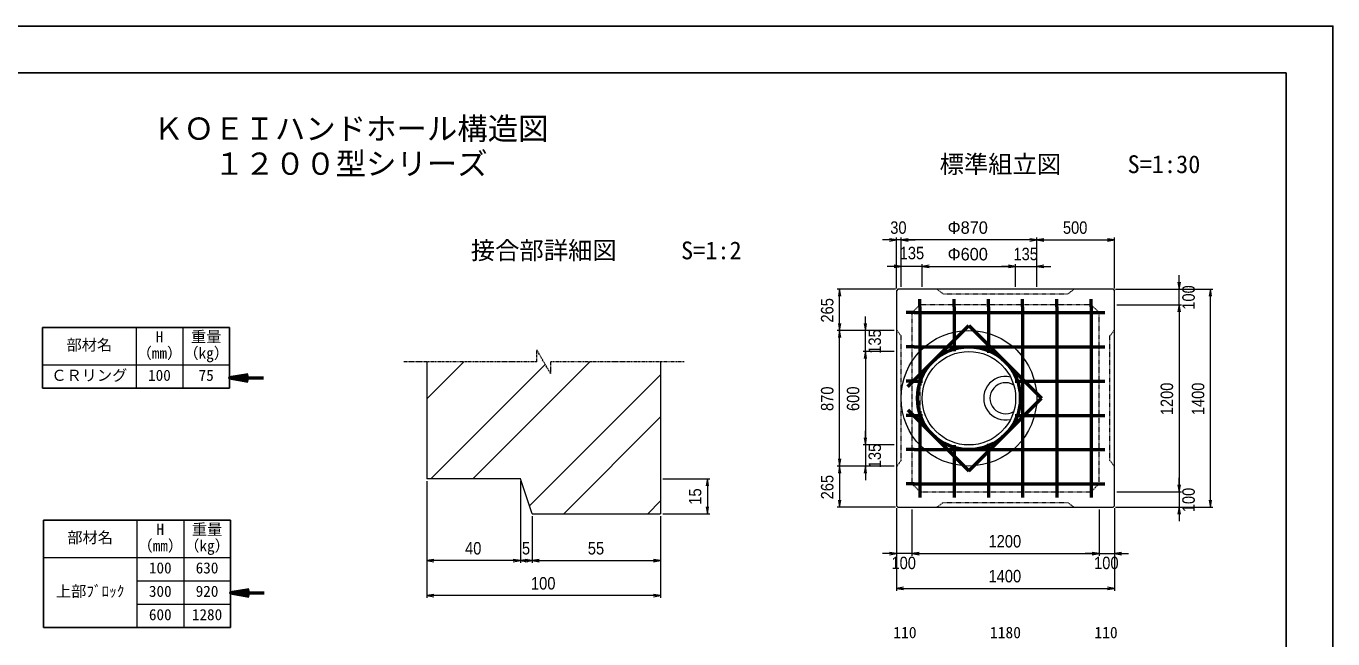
# Model space of a CAD drawing. Units: millimetres, scale not verified. Extents: x -210 to 210, y -148 to 148.
# Drawn here: x -69.4 to 210, y 17.4 to 148.5 of the extents above; entities that cross this region are included whole.
import ezdxf
from ezdxf.enums import TextEntityAlignment as Align

# ---------------------------------------------------------------- set-up
doc = ezdxf.new("R2010")
doc.units = ezdxf.units.MM
doc.linetypes.add('USER1', pattern=[12.95, 6.35, -3.175, 0.25, -3.175])
doc.linetypes.add('USER2', pattern=[4.7625, 3.175, -1.5875])
doc.layers.add('0-0', color=7, linetype='Continuous')
for name, color, linetype, lineweight in [('0-1_0', 5, 'Continuous', 25), ('0-2_dims', 2, 'Continuous', 13), ('0-3_pen1実線', 4, 'Continuous', 13), ('0-5_pen3実線', 7, 'Continuous', 18), ('0-6_pen4実線', 6, 'Continuous', 25), ('0-7_pen1一点', 4, 'USER1', 13), ('0-8_pen2破線', 3, 'USER2', 13), ('0-9_鉄筋１', 7, 'Continuous', 50), ('0-A_鉄筋２', 7, 'Continuous', 50)]:
    doc.layers.add(name, color=color, linetype=linetype, lineweight=lineweight)
doc.styles.add('ＭＳ ゴシック', font='')
doc.styles.add('ＭＳ Ｐゴシック', font='')
doc.styles.get('ＭＳ ゴシック').set_extended_font_data('MS Gothic')
doc.styles.get('ＭＳ Ｐゴシック').set_extended_font_data('MS PGothic')

# ---------------------------------------------------------------- blocks, each defined once
blk = doc.blocks.new('部分図 1')
at = {"layer": '0-1_0'}
blk.add_lwpolyline([(0, 0), (12600, 0), (12600, 8910), (0, 8910)], close=True, dxfattribs=at)
at = {"layer": '0-2_dims'}
for p, q in [((9800, 7226), (9800, 7552.66)), ((9830, 7236), (9830, 7552.66)), ((9830, 7236), (9830, 7552.66)), ((10700, 7236), (10700, 7552.66)), ((10700, 7236), (10700, 7552.66)), ((11200, 7226), (11200, 7552.66)), ((9800, 7537.66), (9710, 7537.66)), ((9830, 7537.66), (9800, 7537.66)), ((10700, 7537.66), (9830, 7537.66)), ((9830, 7537.66), (9920, 7537.66)), ((10700, 7537.66), (11200, 7537.66)), ((9830, 7236), (9830, 7382.04)), ((9965, 7236), (9965, 7382.04)), ((9965, 7236), (9965, 7382.04)), ((10565, 7236), (10565, 7382.04)), ((10565, 7236), (10565, 7382.04)), ((10700, 7236), (10700, 7382.04)), ((9830, 7367.04), (9740, 7367.04)), ((9965, 7367.04), (9830, 7367.04)), ((9965, 7367.04), (10565, 7367.04)), ((9965, 7367.04), (10055, 7367.04)), ((10565, 7367.04), (10475, 7367.04)), ((10565, 7367.04), (10700, 7367.04)), ((10700, 7367.04), (10790, 7367.04)), ((11614, 7221), (11614, 7311)), ((9795, 7221), (9420, 7221)), ((9435, 6956), (9435, 7221)), ((11205, 7221), (11629, 7221)), ((11205, 7221), (11829, 7221)), ((11614, 7121), (11614, 7221)), ((11814, 5821), (11814, 7221)), ((9601, 6956), (9601, 7046)), ((11215, 7121), (11629, 7121)), ((11215, 7121), (11629, 7121)), ((11614, 7121), (11614, 7031)), ((11614, 7121), (11614, 5921)), ((9785, 6956), (9420, 6956)), ((9785, 6956), (9420, 6956)), ((9435, 6086), (9435, 6956)), ((9785, 6956), (9586, 6956)), ((9601, 6821), (9601, 6956)), ((9785, 6821), (9586, 6821)), ((9785, 6821), (9586, 6821)), ((9601, 6821), (9601, 6731)), ((9601, 6821), (9601, 6221)), ((9601, 6221), (9601, 6311)), ((9785, 6221), (9586, 6221)), ((9785, 6221), (9586, 6221)), ((9601, 6221), (9601, 6086)), ((9785, 6086), (9420, 6086)), ((9785, 6086), (9420, 6086)), ((9435, 6086), (9435, 5821)), ((9785, 6086), (9586, 6086)), ((9601, 6086), (9601, 5996)), ((6787.5, 5989.69), (6787.5, 5464.03)), ((6787.5, 5989.69), (6787.5, 5239.03)), ((7387.5, 5989.69), (7387.5, 5464.03)), ((7387.5, 5989.69), (7387.5, 5464.03)), ((8302.5, 6004.69), (8602.59, 6004.69)), ((8587.59, 6004.69), (8587.59, 5779.69)), ((11614, 5921), (11614, 6011)), ((11215, 5921), (11629, 5921)), ((11215, 5921), (11629, 5921)), ((11614, 5921), (11614, 5821)), ((9795, 5821), (9420, 5821)), ((9800, 5816), (9800, 5509)), ((9800, 5816), (9800, 5285)), ((9900, 5806), (9900, 5509)), ((9900, 5806), (9900, 5509)), ((11100, 5806), (11100, 5509)), ((11100, 5806), (11100, 5509)), ((11200, 5816), (11200, 5509)), ((11200, 5816), (11200, 5285)), ((11205, 5821), (11629, 5821)), ((11205, 5821), (11829, 5821)), ((11614, 5821), (11614, 5731)), ((7462.5, 5764.69), (7462.5, 5464.03)), ((7462.5, 5764.69), (7462.5, 5464.03)), ((8287.5, 5764.69), (8287.5, 5464.03)), ((8287.5, 5764.69), (8287.5, 5239.03)), ((8302.5, 5779.69), (8602.59, 5779.69)), ((7387.5, 5479.03), (6787.5, 5479.03)), ((7462.5, 5479.03), (7387.5, 5479.03)), ((7462.5, 5479.03), (8287.5, 5479.03)), ((9800, 5524), (9710, 5524)), ((9900, 5524), (9800, 5524)), ((9900, 5524), (9990, 5524)), ((9900, 5524), (11100, 5524)), ((11100, 5524), (11010, 5524)), ((11100, 5524), (11200, 5524)), ((11200, 5524), (11290, 5524)), ((9800, 5300), (11200, 5300)), ((8287.5, 5254.03), (6787.5, 5254.03))]:
    blk.add_line(p, q, dxfattribs=at)
at = {"layer": '0-2_dims', "lineweight": 50}
for p, q in [((5522.43, 6651), (5739, 6651)), ((5527.85, 5271), (5744.43, 5271))]:
    blk.add_line(p, q, dxfattribs=at)
at = {"layer": '0-2_dims'}
for points in [[(9755, 7530.16), (9800, 7537.66), (9755, 7545.16)], [(9875, 7545.16), (9830, 7537.66), (9875, 7530.16)], [(9875, 7545.16), (9830, 7537.66), (9875, 7530.16)], [(10655, 7530.16), (10700, 7537.66), (10655, 7545.16)], [(10745, 7545.16), (10700, 7537.66), (10745, 7530.16)], [(11155, 7530.16), (11200, 7537.66), (11155, 7545.16)], [(9785, 7359.54), (9830, 7367.04), (9785, 7374.54)], [(10010, 7374.54), (9965, 7367.04), (10010, 7359.54)], [(10010, 7374.54), (9965, 7367.04), (10010, 7359.54)], [(10520, 7359.54), (10565, 7367.04), (10520, 7374.54)], [(10520, 7359.54), (10565, 7367.04), (10520, 7374.54)], [(10745, 7374.54), (10700, 7367.04), (10745, 7359.54)], [(9442.5, 7176), (9435, 7221), (9427.5, 7176)], [(11606.5, 7266), (11614, 7221), (11621.5, 7266)], [(11821.5, 7176), (11814, 7221), (11806.5, 7176)], [(11621.5, 7076), (11614, 7121), (11606.5, 7076)], [(11621.5, 7076), (11614, 7121), (11606.5, 7076)], [(9427.5, 7001), (9435, 6956), (9442.5, 7001)], [(9593.5, 7001), (9601, 6956), (9608.5, 7001)], [(9442.5, 6911), (9435, 6956), (9427.5, 6911)], [(9608.5, 6776), (9601, 6821), (9593.5, 6776)], [(9608.5, 6776), (9601, 6821), (9593.5, 6776)], [(9593.5, 6266), (9601, 6221), (9608.5, 6266)], [(9593.5, 6266), (9601, 6221), (9608.5, 6266)], [(9427.5, 6131), (9435, 6086), (9442.5, 6131)], [(9442.5, 6041), (9435, 6086), (9427.5, 6041)], [(9608.5, 6041), (9601, 6086), (9593.5, 6041)], [(8595.09, 5959.69), (8587.59, 6004.69), (8580.09, 5959.69)], [(11606.5, 5966), (11614, 5921), (11621.5, 5966)], [(11606.5, 5966), (11614, 5921), (11621.5, 5966)], [(8580.09, 5824.69), (8587.59, 5779.69), (8595.09, 5824.69)], [(9427.5, 5866), (9435, 5821), (9442.5, 5866)], [(11621.5, 5776), (11614, 5821), (11606.5, 5776)], [(11806.5, 5866), (11814, 5821), (11821.5, 5866)], [(6832.5, 5486.53), (6787.5, 5479.03), (6832.5, 5471.53)], [(7342.5, 5471.53), (7387.5, 5479.03), (7342.5, 5486.53)], [(7432.5, 5486.53), (7387.5, 5479.03), (7432.5, 5471.53)], [(7417.5, 5471.53), (7462.5, 5479.03), (7417.5, 5486.53)], [(7507.5, 5486.53), (7462.5, 5479.03), (7507.5, 5471.53)], [(8242.5, 5471.53), (8287.5, 5479.03), (8242.5, 5486.53)], [(9755, 5516.5), (9800, 5524), (9755, 5531.5)], [(9945, 5531.5), (9900, 5524), (9945, 5516.5)], [(9945, 5531.5), (9900, 5524), (9945, 5516.5)], [(11055, 5516.5), (11100, 5524), (11055, 5531.5)], [(11055, 5516.5), (11100, 5524), (11055, 5531.5)], [(11245, 5531.5), (11200, 5524), (11245, 5516.5)], [(9845, 5307.5), (9800, 5300), (9845, 5292.5)], [(11155, 5292.5), (11200, 5300), (11155, 5307.5)], [(6832.5, 5261.53), (6787.5, 5254.03), (6832.5, 5246.53)], [(8242.5, 5246.53), (8287.5, 5254.03), (8242.5, 5261.53)]]:
    blk.add_lwpolyline(points, dxfattribs=at)
at = {"layer": '0-2_dims', "lineweight": 50}
for points in [[(5642.43, 6671), (5522.43, 6651), (5642.43, 6631)], [(5647.85, 5291), (5527.85, 5271), (5647.85, 5251)]]:
    blk.add_lwpolyline(points, dxfattribs=at)
at = {"layer": '0-3_pen1実線'}
for p, q in [((6787.5, 6518.09), (7024.1, 6754.69)), ((6812.92, 6004.69), (7546.8, 6738.58)), ((7082.33, 6004.69), (7832.33, 6754.69)), ((7445.91, 5829.46), (8287.5, 6671.05)), ((7665.55, 5779.69), (8287.5, 6401.65)), ((8204.36, 5779.69), (8287.5, 5862.83))]:
    blk.add_line(p, q, dxfattribs=at)
at = {"layer": '0-5_pen3実線'}
for p, q in [((9810, 7221), (9800, 7211)), ((9800, 7211), (9800, 5831)), ((11190, 7221), (9810, 7221)), ((11190, 7221), (11200, 7211)), ((11200, 5831), (11200, 7211)), ((4922.43, 6974.86), (4922.43, 6584.86)), ((5222.43, 6974.86), (5222.43, 6584.86)), ((4322.43, 6734.86), (5522.43, 6734.86)), ((6787.5, 6754.69), (6787.5, 6004.69)), ((8287.5, 6754.69), (8287.5, 5779.69)), ((7387.5, 6004.69), (6787.5, 6004.69)), ((7462.5, 5779.69), (7387.5, 6004.69)), ((9800, 5831), (9810, 5821)), ((9810, 5821), (11190, 5821)), ((11200, 5831), (11190, 5821)), ((4927.85, 5738.38), (4927.85, 5048.38)), ((5227.85, 5738.38), (5227.85, 5048.38)), ((7462.5, 5779.69), (8287.5, 5779.69)), ((4327.85, 5498.38), (5527.85, 5498.38)), ((4927.85, 5348.38), (5527.85, 5348.38)), ((4927.85, 5198.38), (5527.85, 5198.38))]:
    blk.add_line(p, q, dxfattribs=at)
for radius in [435, 300]:
    blk.add_circle((10265, 6521), radius, dxfattribs=at)
for radius, start, end in [(140, 76.66624, 283.33376), (100, 58.18841, 301.81159)]:
    blk.add_arc((10500, 6521), radius, start, end, dxfattribs=at)
at = {"layer": '0-6_pen4実線'}
for p, q in [((4322.43, 6974.86), (4322.43, 6584.86)), ((4322.43, 6974.86), (5522.43, 6974.86)), ((5522.43, 6974.86), (5522.43, 6584.86)), ((4322.43, 6584.86), (5522.43, 6584.86)), ((4327.85, 5738.38), (5527.85, 5738.38)), ((4327.85, 5738.38), (4327.85, 5048.38)), ((5527.85, 5738.38), (5527.85, 5048.38)), ((4327.85, 5048.38), (5527.85, 5048.38))]:
    blk.add_line(p, q, dxfattribs=at)
blk.add_lwpolyline([(300, 300), (12300, 300), (12300, 8610), (300, 8610)], close=True, dxfattribs=at)
at = {"layer": '0-7_pen1一点'}
for p, q in [((7494.2, 6754.69), (7494.2, 6829.69)), ((7580.8, 6679.69), (7494.2, 6829.69)), ((7494.2, 6754.69), (6637.5, 6754.69)), ((8437.5, 6754.69), (7580.8, 6754.69)), ((7580.8, 6754.69), (7580.8, 6679.69))]:
    blk.add_line(p, q, dxfattribs=at)
at = {"layer": '0-8_pen2破線'}
for p, q in [((10100, 7191), (10060, 7221)), ((10900, 7191), (10940, 7221)), ((10100, 7191), (10900, 7191)), ((9900, 7071), (9950, 7121)), ((9900, 7071), (9900, 5971)), ((9900, 7071), (11100, 7071)), ((11050, 7121), (9950, 7121)), ((9950, 7121), (9950, 5921)), ((11050, 7121), (11100, 7071)), ((11050, 7121), (11050, 5921)), ((11100, 5971), (11100, 7071)), ((11170, 6921), (11200, 6961)), ((11170, 6121), (11170, 6921)), ((9830, 6121), (9800, 6081)), ((11170, 6121), (11200, 6081)), ((9950, 5921), (9900, 5971)), ((9900, 5971), (11100, 5971)), ((11100, 5971), (11050, 5921)), ((9950, 5921), (11050, 5921)), ((10100, 5851), (10060, 5821)), ((10100, 5851), (10900, 5851)), ((10900, 5851), (10940, 5821))]:
    blk.add_line(p, q, dxfattribs=at)
blk.add_lwpolyline([(9830, 6121), (9830, 6921), (9800, 6961)], dxfattribs=at)
at = {"layer": '0-9_鉄筋１'}
for p, q in [((9913, 7071), (11087, 7071)), ((9950, 7108), (9950, 6603)), ((10170, 7108), (10170, 6823)), ((10390, 7108), (10390, 6813)), ((10610, 7108), (10610, 5934)), ((10830, 7108), (10830, 5934)), ((11050, 7108), (11050, 5934)), ((9873, 6595.67), (10265.04, 6987.71)), ((10265.04, 6987.71), (10731.71, 6521.04)), ((9913, 6851), (11087, 6851)), ((9913, 6631), (9968, 6631)), ((10562, 6631), (11087, 6631)), ((10265.21, 6054.54), (10731.71, 6521.04)), ((9873, 6446.75), (10265.21, 6054.54)), ((9913, 6411), (9968, 6411)), ((9950, 6439), (9950, 5934)), ((10562, 6411), (11087, 6411)), ((10170, 6219), (10170, 5934)), ((10390, 6229), (10390, 5934)), ((9913, 6191), (11087, 6191)), ((9913, 5971), (11087, 5971))]:
    blk.add_line(p, q, dxfattribs=at)
blk.add_circle((10265, 6521), 330, dxfattribs=at)
at = {"layer": '0-A_鉄筋２'}
for p, q in [((9950, 7108), (9950, 7158)), ((10170, 7108), (10170, 7158)), ((10390, 7108), (10390, 7158)), ((10610, 7108), (10610, 7158)), ((10830, 7108), (10830, 7158)), ((11050, 7108), (11050, 7158)), ((9913, 7071), (9863, 7071)), ((11087, 7071), (11137, 7071)), ((9913, 6851), (9863, 6851)), ((11087, 6851), (11137, 6851)), ((9913, 6631), (9863, 6631)), ((11087, 6631), (11137, 6631)), ((9913, 6411), (9863, 6411)), ((11087, 6411), (11137, 6411)), ((9913, 6191), (9863, 6191)), ((11087, 6191), (11137, 6191)), ((9913, 5971), (9863, 5971)), ((11087, 5971), (11137, 5971)), ((9950, 5934), (9950, 5884)), ((10170, 5934), (10170, 5884)), ((10390, 5934), (10390, 5884)), ((10610, 5934), (10610, 5884)), ((10830, 5934), (10830, 5884)), ((11050, 5934), (11050, 5884))]:
    blk.add_line(p, q, dxfattribs=at)
at = {"layer": '0-2_dims', "color": 7, "style": 'ＭＳ Ｐゴシック', "width": 0.9}
for s, p in [('30', (9760.45, 7552.66)), ('500', (10868.18, 7552.66)), ('135', (9820.95, 7389.11)), ('135', (10550.95, 7383.11)), ('1200', (10390.91, 5539)), ('40', (7032.95, 5494.03)), ('5', (7397.73, 5494.03)), ('55', (7820.45, 5494.03)), ('100', (9768.18, 5399.91)), ('100', (11068.18, 5399.91)), ('100', (7455.68, 5269.03)), ('1400', (10390.91, 5315))]:
    blk.add_text(s, height=79.98, dxfattribs=at).set_placement(p, align=Align.BOTTOM_LEFT)
at = {"layer": '0-2_dims', "color": 7, "style": 'ＭＳ Ｐゴシック'}
for s, p in [('Φ870', (10128.64, 7552.66)), ('Φ600', (10128.64, 7382.04))]:
    blk.add_text(s, height=79.98, dxfattribs=at).set_placement(p, align=Align.BOTTOM_LEFT)
at = {"layer": '0-2_dims', "color": 7, "style": 'ＭＳ Ｐゴシック', "width": 0.9}
for s, p in [('100', (11738.09, 7089.18)), ('265', (9420, 7006.68)), ('135', (9725.09, 6806.68)), ('870', (9420, 6439.18)), ('600', (9586, 6439.18)), ('1200', (11599, 6411.91)), ('1400', (11799, 6411.91)), ('135', (9725.09, 6071.68)), ('265', (9420, 5871.68)), ('15', (8572.59, 5837.65)), ('100', (11738.09, 5789.18))]:
    blk.add_text(s, height=79.98, rotation=90, dxfattribs=at).set_placement(p, align=Align.BOTTOM_LEFT)
at = {"layer": '0-5_pen3実線', "style": 'ＭＳ ゴシック'}
for s, height, p in [('\u3000標準組立図\u3000', 114.3, (9921.35, 7932.02)), ('S=1:30', 114.4, (11283, 7932.01)), ('\u3000接合部詳細図\u3000', 114.4, (6913.57, 7378.74)), ('S=1:2', 114.3, (8418.31, 7378.76)), ('重量', 71.47, (5274.95, 6858.62)), ('部材名', 71.47, (4476.2, 6806.12)), ('H', 71.47, (5048.05, 6858.62)), ('（mm）', 71.49, (4926.16, 6753.61)), ('（kg）', 71.49, (5226.16, 6753.61)), ('ＣＲリング', 71.46, (4378.73, 6611.13)), ('100', 71.47, (4999.31, 6611.12)), ('75', 71.44, (5323.7, 6611.14)), ('H', 71.47, (5053.48, 5622.13)), ('重量', 71.47, (5280.37, 5622.14)), ('部材名', 71.47, (4481.62, 5569.64)), ('（mm）', 71.49, (4931.58, 5517.12)), ('（kg）', 71.49, (5231.58, 5517.12)), ('100', 71.47, (5004.74, 5374.64)), ('630', 71.45, (5304.76, 5374.65)), ('上部ﾌﾞﾛｯｸ', 71.48, (4408.49, 5224.63)), ('300', 71.47, (5004.74, 5224.64)), ('920', 71.45, (5304.76, 5224.65)), ('600', 71.48, (5004.73, 5074.63)), ('1280', 71.45, (5280.39, 5074.65))]:
    blk.add_text(s, height=height, dxfattribs=at).set_placement(p, align=Align.BOTTOM_LEFT)
at = {"layer": '0-6_pen4実線', "style": 'ＭＳ ゴシック'}
for s, p in [('\u3000ＫＯＥＩハンドホール構造図\u3000', (4837.55, 8137.5)), ('１２００型シリーズ', (5422.51, 7912.5))]:
    blk.add_text(s, height=143, dxfattribs=at).set_placement(p, align=Align.BOTTOM_LEFT)
at = {"layer": '0-9_鉄筋１', "style": 'ＭＳ ゴシック'}
for s, p in [('110', (9779.9, 4958.5)), ('1180', (10399.9, 4958.5)), ('110', (11070, 4958.5))]:
    blk.add_text(s, height=73.31, dxfattribs=at).set_placement(p, align=Align.BOTTOM_LEFT)

msp = doc.modelspace()

# ---------------------------------------------------------------- block references
at = {"layer": '0-0', "xscale": 0.03333333, "yscale": 0.03333333}
msp.add_blockref('部分図 1', (-210, -148.5), dxfattribs=at)

doc.saveas('drawing.dxf')
